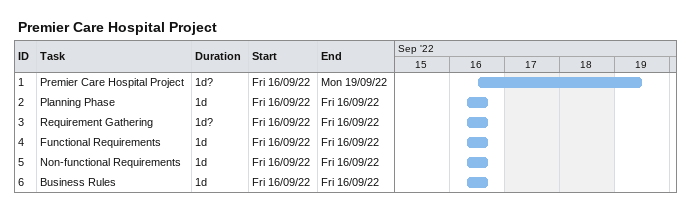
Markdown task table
Premier Care Hospital Project

| ID | Task | Duration | Start | Finish |
|---|---|---|---|---|
| 1 | Premier Care Hospital Project | 1d? | 2022-09-16 | 2022-09-19 |
| 2 | Planning Phase | 1d | 2022-09-16 | 2022-09-16 |
| 3 | Requirement Gathering | 1d? | 2022-09-16 | 2022-09-16 |
| 4 | Functional Requirements | 1d | 2022-09-16 | 2022-09-16 |
| 5 | Non-functional Requirements | 1d | 2022-09-16 | 2022-09-16 |
| 6 | Business Rules | 1d | 2022-09-16 | 2022-09-16 |
